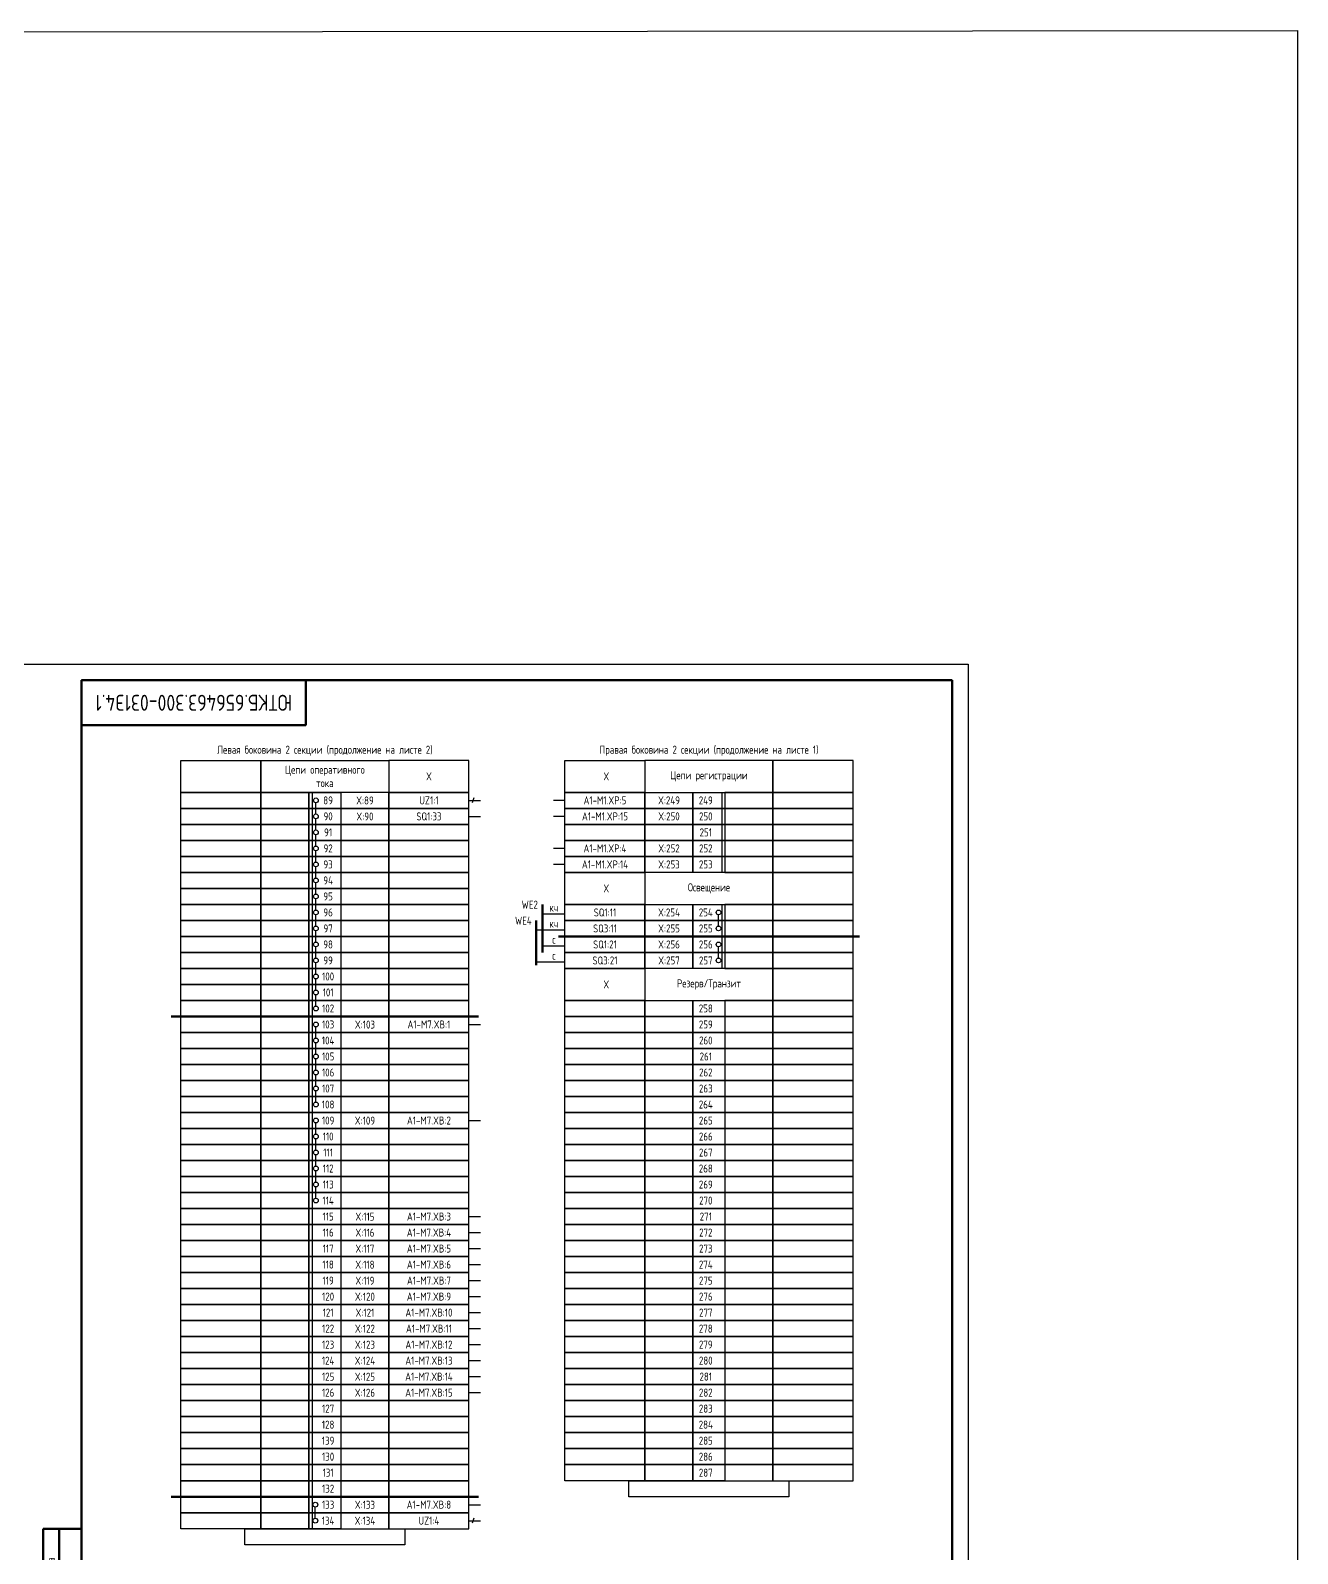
# Model space of a CAD drawing. Header units: millimetres. Extents: x -1043 to 5194, y -96 to 1568.
# Drawn here: x 4798 to 5193.9, y 142.2 to 618 of the extents above; entities that cross this region are included whole.
import ezdxf

# ---------------------------------------------------------------- set-up
doc = ezdxf.new("R2010")
doc.units = ezdxf.units.MM
doc.styles.add('Gost_type_A', font='GOST_A.TTF')

# ---------------------------------------------------------------- blocks, each defined once
blk = doc.blocks.new('Штамп левый нижний')
at = {"lineweight": 50}
for points in [[(-12, 145), (-7, 145), (-7, 110), (-12, 110)], [(-7, 145), (0, 145), (0, 110), (-7, 110)], [(-12, 110), (-7, 110), (-7, 85), (-12, 85)], [(-7, 110), (0, 110), (0, 85), (-7, 85)], [(-12, 85), (-7, 85), (-7, 60), (-12, 60)], [(-7, 85), (0, 85), (0, 60), (-7, 60)], [(-12, 60), (-7, 60), (-7, 25), (-12, 25)], [(-7, 60), (0, 60), (0, 25), (-7, 25)], [(-12, 25), (-7, 25), (-7, 0), (-12, 0)], [(-7, 25), (0, 25), (0, 0), (-7, 0)]]:
    blk.add_lwpolyline(points, close=True, dxfattribs=at)
at = {"char_height": 2.5, "attachment_point": 5, "rotation": 90, "style": 'Gost_type_A'}
for s, insert, width in [('Подп. и дата', (-9.5, 127.5), 35), ('Инв. № дубл.', (-9.5, 97.5), 25), ('Взам. инв. №', (-9.5, 72.5), 25), ('Подп. и дата', (-9.5, 42.5), 35), ('Инв. N подл.', (-9.5, 12.5), 25)]:
    blk.add_mtext(s, dxfattribs=dict(at, insert=insert, width=width))
blk = doc.blocks.new('Штамп угловой верхний')
at = {"lineweight": 50}
blk.add_lwpolyline([(0, 0), (70, 0), (70, -14), (0, -14)], close=True, dxfattribs=at)

msp = doc.modelspace()

# ---------------------------------------------------------------- linework, layer by layer
at = {"lineweight": -2}
for p, q in [((4887.18, 373.25), (4887.18, 376.75)), ((4887.18, 368.25), (4887.18, 371.75)), ((4887.18, 363.25), (4887.18, 366.75)), ((4887.18, 358.25), (4887.18, 361.75)), ((4887.18, 353.25), (4887.18, 356.75)), ((4887.18, 348.25), (4887.18, 351.75)), ((4887.18, 343.25), (4887.18, 346.75)), ((4887.18, 338.25), (4887.18, 341.75)), ((4887.18, 333.25), (4887.18, 336.75)), ((4887.18, 328.25), (4887.18, 331.75)), ((4887.18, 323.25), (4887.18, 326.75)), ((4887.18, 318.25), (4887.18, 321.75)), ((4887.18, 313.25), (4887.18, 316.75)), ((4887.18, 303.25), (4887.18, 306.75)), ((4887.18, 298.25), (4887.18, 301.75)), ((4887.18, 293.25), (4887.18, 296.75)), ((4887.18, 288.25), (4887.18, 291.75)), ((4887.18, 283.25), (4887.18, 286.75)), ((4887.18, 273.25), (4887.18, 276.75)), ((4887.18, 268.25), (4887.18, 271.75)), ((4887.18, 263.25), (4887.18, 266.75)), ((4887.18, 258.25), (4887.18, 261.75)), ((4887.18, 253.25), (4887.18, 256.75))]:
    msp.add_line(p, q, dxfattribs=at)
for p, q in [((4935, 377.5), (4938.62, 377.5)), ((4936.54, 378.31), (4935.96, 376.69)), ((4965, 377.5), (4961.38, 377.5)), ((5014, 380), (5014, 355)), ((4935, 372.5), (4938.62, 372.5)), ((4965, 372.5), (4961.38, 372.5)), ((4965, 362.5), (4961.38, 362.5)), ((4965, 357.5), (4961.38, 357.5)), ((5014, 345), (5014, 325)), ((4965, 342), (4958, 342)), ((5013, 338.25), (5013, 341.75)), ((4965, 337), (4956, 337)), ((4965, 332), (4958, 332)), ((5013, 328.25), (5013, 331.75)), ((4965, 327), (4956, 327)), ((4935, 307.5), (4938.62, 307.5)), ((4935, 277.5), (4938.62, 277.5)), ((4935, 247.5), (4938.62, 247.5)), ((4935, 242.5), (4938.62, 242.5)), ((4935, 237.5), (4938.62, 237.5)), ((4935, 232.5), (4938.62, 232.5)), ((4935, 227.5), (4938.62, 227.5)), ((4935, 222.5), (4938.62, 222.5)), ((4935, 217.5), (4938.62, 217.5)), ((4935, 212.5), (4938.62, 212.5)), ((4935, 207.5), (4938.62, 207.5)), ((4935, 202.5), (4938.62, 202.5)), ((4935, 197.5), (4938.62, 197.5)), ((4935, 192.5), (4938.62, 192.5)), ((4935, 157.5), (4938.62, 157.5)), ((4935, 152.5), (4938.62, 152.5)), ((4936.54, 153.31), (4935.96, 151.69))]:
    msp.add_line(p, q)
at = {"lineweight": 50}
for p, q in [((4958, 330), (4958, 345)), ((4956, 326), (4956, 340)), ((4963, 335), (5057, 335)), ((4842, 310), (4938, 310)), ((4842, 160), (4938, 160))]:
    msp.add_line(p, q, dxfattribs=at)
at = {"color": 7, "lineweight": -2}
msp.add_line((4887, 153.25), (4887, 156.75), dxfattribs=at)
for points in [[(-1042.57, 612), (5193.89, 618), (5193.89, -90), (-1042.57, -96)], [(5091, 420), (5091, 0), (4794, 0), (4794, 420)], [(4845, 390), (4870, 390), (4870, 380), (4845, 380)], [(4870, 390), (4910, 390), (4910, 380), (4870, 380)], [(4935, 390), (4910, 390), (4910, 380), (4935, 380)], [(4965, 390), (4990, 390), (4990, 380), (4965, 380)], [(5030, 390), (4990, 390), (4990, 380), (5030, 380)], [(5055, 390), (5030, 390), (5030, 380), (5055, 380)], [(4845, 380), (4870, 380), (4870, 375), (4845, 375)], [(4870, 380), (4885, 380), (4885, 375), (4870, 375)], [(4885, 380), (4895, 380), (4895, 375), (4885, 375)], [(4910, 380), (4895, 380), (4895, 375), (4910, 375)], [(4935, 380), (4910, 380), (4910, 375), (4935, 375)], [(4965, 380), (4990, 380), (4990, 375), (4965, 375)], [(4990, 380), (5005, 380), (5005, 375), (4990, 375)], [(5005, 380), (5015, 380), (5015, 375), (5005, 375)], [(5030, 380), (5015, 380), (5015, 375), (5030, 375)], [(5055, 380), (5030, 380), (5030, 375), (5055, 375)], [(4845, 375), (4870, 375), (4870, 370), (4845, 370)], [(4870, 375), (4885, 375), (4885, 370), (4870, 370)], [(4885, 375), (4895, 375), (4895, 370), (4885, 370)], [(4910, 375), (4895, 375), (4895, 370), (4910, 370)], [(4935, 375), (4910, 375), (4910, 370), (4935, 370)], [(4965, 375), (4990, 375), (4990, 370), (4965, 370)], [(4990, 375), (5005, 375), (5005, 370), (4990, 370)], [(5005, 375), (5015, 375), (5015, 370), (5005, 370)], [(5030, 375), (5015, 375), (5015, 370), (5030, 370)], [(5055, 375), (5030, 375), (5030, 370), (5055, 370)], [(4845, 370), (4870, 370), (4870, 365), (4845, 365)], [(4870, 370), (4885, 370), (4885, 365), (4870, 365)], [(4885, 370), (4895, 370), (4895, 365), (4885, 365)], [(4910, 370), (4895, 370), (4895, 365), (4910, 365)], [(4935, 370), (4910, 370), (4910, 365), (4935, 365)], [(4965, 370), (4990, 370), (4990, 365), (4965, 365)], [(4990, 370), (5005, 370), (5005, 365), (4990, 365)], [(5005, 370), (5015, 370), (5015, 365), (5005, 365)], [(5030, 370), (5015, 370), (5015, 365), (5030, 365)], [(5055, 370), (5030, 370), (5030, 365), (5055, 365)], [(4845, 365), (4870, 365), (4870, 360), (4845, 360)], [(4870, 365), (4885, 365), (4885, 360), (4870, 360)], [(4885, 365), (4895, 365), (4895, 360), (4885, 360)], [(4910, 365), (4895, 365), (4895, 360), (4910, 360)], [(4935, 365), (4910, 365), (4910, 360), (4935, 360)], [(4965, 365), (4990, 365), (4990, 360), (4965, 360)], [(4990, 365), (5005, 365), (5005, 360), (4990, 360)], [(5005, 365), (5015, 365), (5015, 360), (5005, 360)], [(5030, 365), (5015, 365), (5015, 360), (5030, 360)], [(5055, 365), (5030, 365), (5030, 360), (5055, 360)], [(4845, 360), (4870, 360), (4870, 355), (4845, 355)], [(4870, 360), (4885, 360), (4885, 355), (4870, 355)], [(4885, 360), (4895, 360), (4895, 355), (4885, 355)], [(4910, 360), (4895, 360), (4895, 355), (4910, 355)], [(4935, 360), (4910, 360), (4910, 355), (4935, 355)], [(4965, 360), (4990, 360), (4990, 355), (4965, 355)], [(4990, 360), (5005, 360), (5005, 355), (4990, 355)], [(5005, 360), (5015, 360), (5015, 355), (5005, 355)], [(5030, 360), (5015, 360), (5015, 355), (5030, 355)], [(5055, 360), (5030, 360), (5030, 355), (5055, 355)], [(4845, 355), (4870, 355), (4870, 350), (4845, 350)], [(4870, 355), (4885, 355), (4885, 350), (4870, 350)], [(4885, 355), (4895, 355), (4895, 350), (4885, 350)], [(4910, 355), (4895, 355), (4895, 350), (4910, 350)], [(4935, 355), (4910, 355), (4910, 350), (4935, 350)], [(4965, 355), (4990, 355), (4990, 345), (4965, 345)], [(5030, 355), (4990, 355), (4990, 345), (5030, 345)], [(5055, 355), (5030, 355), (5030, 345), (5055, 345)], [(4845, 350), (4870, 350), (4870, 345), (4845, 345)], [(4870, 350), (4885, 350), (4885, 345), (4870, 345)], [(4885, 350), (4895, 350), (4895, 345), (4885, 345)], [(4910, 350), (4895, 350), (4895, 345), (4910, 345)], [(4935, 350), (4910, 350), (4910, 345), (4935, 345)], [(4845, 345), (4870, 345), (4870, 340), (4845, 340)], [(4870, 345), (4885, 345), (4885, 340), (4870, 340)], [(4885, 345), (4895, 345), (4895, 340), (4885, 340)], [(4910, 345), (4895, 345), (4895, 340), (4910, 340)], [(4935, 345), (4910, 345), (4910, 340), (4935, 340)], [(4965, 345), (4990, 345), (4990, 340), (4965, 340)], [(4990, 345), (5005, 345), (5005, 340), (4990, 340)], [(5005, 345), (5015, 345), (5015, 340), (5005, 340)], [(5030, 345), (5015, 345), (5015, 340), (5030, 340)], [(5055, 345), (5030, 345), (5030, 340), (5055, 340)], [(4845, 340), (4870, 340), (4870, 335), (4845, 335)], [(4870, 340), (4885, 340), (4885, 335), (4870, 335)], [(4885, 340), (4895, 340), (4895, 335), (4885, 335)], [(4910, 340), (4895, 340), (4895, 335), (4910, 335)], [(4935, 340), (4910, 340), (4910, 335), (4935, 335)], [(4965, 340), (4990, 340), (4990, 335), (4965, 335)], [(4990, 340), (5005, 340), (5005, 335), (4990, 335)], [(5005, 340), (5015, 340), (5015, 335), (5005, 335)], [(5030, 340), (5015, 340), (5015, 335), (5030, 335)], [(5055, 340), (5030, 340), (5030, 335), (5055, 335)], [(4845, 335), (4870, 335), (4870, 330), (4845, 330)], [(4870, 335), (4885, 335), (4885, 330), (4870, 330)], [(4885, 335), (4895, 335), (4895, 330), (4885, 330)], [(4910, 335), (4895, 335), (4895, 330), (4910, 330)], [(4935, 335), (4910, 335), (4910, 330), (4935, 330)], [(4965, 335), (4990, 335), (4990, 330), (4965, 330)], [(4990, 335), (5005, 335), (5005, 330), (4990, 330)], [(5005, 335), (5015, 335), (5015, 330), (5005, 330)], [(5030, 335), (5015, 335), (5015, 330), (5030, 330)], [(5055, 335), (5030, 335), (5030, 330), (5055, 330)], [(4845, 330), (4870, 330), (4870, 325), (4845, 325)], [(4870, 330), (4885, 330), (4885, 325), (4870, 325)], [(4885, 330), (4895, 330), (4895, 325), (4885, 325)], [(4910, 330), (4895, 330), (4895, 325), (4910, 325)], [(4935, 330), (4910, 330), (4910, 325), (4935, 325)], [(4965, 330), (4990, 330), (4990, 325), (4965, 325)], [(4990, 330), (5005, 330), (5005, 325), (4990, 325)], [(5005, 330), (5015, 330), (5015, 325), (5005, 325)], [(5030, 330), (5015, 330), (5015, 325), (5030, 325)], [(5055, 330), (5030, 330), (5030, 325), (5055, 325)], [(4845, 325), (4870, 325), (4870, 320), (4845, 320)], [(4870, 325), (4885, 325), (4885, 320), (4870, 320)], [(4885, 325), (4895, 325), (4895, 320), (4885, 320)], [(4910, 325), (4895, 325), (4895, 320), (4910, 320)], [(4935, 325), (4910, 325), (4910, 320), (4935, 320)], [(4965, 325), (4990, 325), (4990, 315), (4965, 315)], [(5030, 325), (4990, 325), (4990, 315), (5030, 315)], [(5055, 325), (5030, 325), (5030, 315), (5055, 315)], [(4845, 320), (4870, 320), (4870, 315), (4845, 315)], [(4870, 320), (4885, 320), (4885, 315), (4870, 315)], [(4885, 320), (4895, 320), (4895, 315), (4885, 315)], [(4910, 320), (4895, 320), (4895, 315), (4910, 315)], [(4935, 320), (4910, 320), (4910, 315), (4935, 315)], [(4845, 315), (4870, 315), (4870, 310), (4845, 310)], [(4870, 315), (4885, 315), (4885, 310), (4870, 310)], [(4885, 315), (4895, 315), (4895, 310), (4885, 310)], [(4910, 315), (4895, 315), (4895, 310), (4910, 310)], [(4935, 315), (4910, 315), (4910, 310), (4935, 310)], [(4965, 315), (4990, 315), (4990, 310), (4965, 310)], [(4990, 315), (5005, 315), (5005, 310), (4990, 310)], [(5005, 315), (5015, 315), (5015, 310), (5005, 310)], [(5030, 315), (5015, 315), (5015, 310), (5030, 310)], [(5055, 315), (5030, 315), (5030, 310), (5055, 310)], [(4845, 310), (4870, 310), (4870, 305), (4845, 305)], [(4870, 310), (4885, 310), (4885, 305), (4870, 305)], [(4885, 310), (4895, 310), (4895, 305), (4885, 305)], [(4910, 310), (4895, 310), (4895, 305), (4910, 305)], [(4935, 310), (4910, 310), (4910, 305), (4935, 305)], [(4965, 310), (4990, 310), (4990, 305), (4965, 305)], [(4990, 310), (5005, 310), (5005, 305), (4990, 305)], [(5005, 310), (5015, 310), (5015, 305), (5005, 305)], [(5030, 310), (5015, 310), (5015, 305), (5030, 305)], [(5055, 310), (5030, 310), (5030, 305), (5055, 305)], [(4845, 305), (4870, 305), (4870, 300), (4845, 300)], [(4870, 305), (4885, 305), (4885, 300), (4870, 300)], [(4885, 305), (4895, 305), (4895, 300), (4885, 300)], [(4910, 305), (4895, 305), (4895, 300), (4910, 300)], [(4935, 305), (4910, 305), (4910, 300), (4935, 300)], [(4965, 305), (4990, 305), (4990, 300), (4965, 300)], [(4990, 305), (5005, 305), (5005, 300), (4990, 300)], [(5005, 305), (5015, 305), (5015, 300), (5005, 300)], [(5030, 305), (5015, 305), (5015, 300), (5030, 300)], [(5055, 305), (5030, 305), (5030, 300), (5055, 300)], [(4845, 300), (4870, 300), (4870, 295), (4845, 295)], [(4870, 300), (4885, 300), (4885, 295), (4870, 295)], [(4885, 300), (4895, 300), (4895, 295), (4885, 295)], [(4910, 300), (4895, 300), (4895, 295), (4910, 295)], [(4935, 300), (4910, 300), (4910, 295), (4935, 295)], [(4965, 300), (4990, 300), (4990, 295), (4965, 295)], [(4990, 300), (5005, 300), (5005, 295), (4990, 295)], [(5005, 300), (5015, 300), (5015, 295), (5005, 295)], [(5030, 300), (5015, 300), (5015, 295), (5030, 295)], [(5055, 300), (5030, 300), (5030, 295), (5055, 295)], [(4845, 295), (4870, 295), (4870, 290), (4845, 290)], [(4870, 295), (4885, 295), (4885, 290), (4870, 290)], [(4885, 295), (4895, 295), (4895, 290), (4885, 290)], [(4910, 295), (4895, 295), (4895, 290), (4910, 290)], [(4935, 295), (4910, 295), (4910, 290), (4935, 290)], [(4965, 295), (4990, 295), (4990, 290), (4965, 290)], [(4990, 295), (5005, 295), (5005, 290), (4990, 290)], [(5005, 295), (5015, 295), (5015, 290), (5005, 290)], [(5030, 295), (5015, 295), (5015, 290), (5030, 290)], [(5055, 295), (5030, 295), (5030, 290), (5055, 290)], [(4845, 290), (4870, 290), (4870, 285), (4845, 285)], [(4870, 290), (4885, 290), (4885, 285), (4870, 285)], [(4885, 290), (4895, 290), (4895, 285), (4885, 285)], [(4910, 290), (4895, 290), (4895, 285), (4910, 285)], [(4935, 290), (4910, 290), (4910, 285), (4935, 285)], [(4965, 290), (4990, 290), (4990, 285), (4965, 285)], [(4990, 290), (5005, 290), (5005, 285), (4990, 285)], [(5005, 290), (5015, 290), (5015, 285), (5005, 285)], [(5030, 290), (5015, 290), (5015, 285), (5030, 285)], [(5055, 290), (5030, 290), (5030, 285), (5055, 285)], [(4845, 285), (4870, 285), (4870, 280), (4845, 280)], [(4870, 285), (4885, 285), (4885, 280), (4870, 280)], [(4885, 285), (4895, 285), (4895, 280), (4885, 280)], [(4910, 285), (4895, 285), (4895, 280), (4910, 280)], [(4935, 285), (4910, 285), (4910, 280), (4935, 280)], [(4965, 285), (4990, 285), (4990, 280), (4965, 280)], [(4990, 285), (5005, 285), (5005, 280), (4990, 280)], [(5005, 285), (5015, 285), (5015, 280), (5005, 280)], [(5030, 285), (5015, 285), (5015, 280), (5030, 280)], [(5055, 285), (5030, 285), (5030, 280), (5055, 280)], [(4845, 280), (4870, 280), (4870, 275), (4845, 275)], [(4870, 280), (4885, 280), (4885, 275), (4870, 275)], [(4885, 280), (4895, 280), (4895, 275), (4885, 275)], [(4910, 280), (4895, 280), (4895, 275), (4910, 275)], [(4935, 280), (4910, 280), (4910, 275), (4935, 275)], [(4965, 280), (4990, 280), (4990, 275), (4965, 275)], [(4990, 280), (5005, 280), (5005, 275), (4990, 275)], [(5005, 280), (5015, 280), (5015, 275), (5005, 275)], [(5030, 280), (5015, 280), (5015, 275), (5030, 275)], [(5055, 280), (5030, 280), (5030, 275), (5055, 275)], [(4845, 275), (4870, 275), (4870, 270), (4845, 270)], [(4870, 275), (4885, 275), (4885, 270), (4870, 270)], [(4885, 275), (4895, 275), (4895, 270), (4885, 270)], [(4910, 275), (4895, 275), (4895, 270), (4910, 270)], [(4935, 275), (4910, 275), (4910, 270), (4935, 270)], [(4965, 275), (4990, 275), (4990, 270), (4965, 270)], [(4990, 275), (5005, 275), (5005, 270), (4990, 270)], [(5005, 275), (5015, 275), (5015, 270), (5005, 270)], [(5030, 275), (5015, 275), (5015, 270), (5030, 270)], [(5055, 275), (5030, 275), (5030, 270), (5055, 270)], [(4845, 270), (4870, 270), (4870, 265), (4845, 265)], [(4870, 270), (4885, 270), (4885, 265), (4870, 265)], [(4885, 270), (4895, 270), (4895, 265), (4885, 265)], [(4910, 270), (4895, 270), (4895, 265), (4910, 265)], [(4935, 270), (4910, 270), (4910, 265), (4935, 265)], [(4965, 270), (4990, 270), (4990, 265), (4965, 265)], [(4990, 270), (5005, 270), (5005, 265), (4990, 265)], [(5005, 270), (5015, 270), (5015, 265), (5005, 265)], [(5030, 270), (5015, 270), (5015, 265), (5030, 265)], [(5055, 270), (5030, 270), (5030, 265), (5055, 265)], [(4845, 265), (4870, 265), (4870, 260), (4845, 260)], [(4870, 265), (4885, 265), (4885, 260), (4870, 260)], [(4885, 265), (4895, 265), (4895, 260), (4885, 260)], [(4910, 265), (4895, 265), (4895, 260), (4910, 260)], [(4935, 265), (4910, 265), (4910, 260), (4935, 260)], [(4965, 265), (4990, 265), (4990, 260), (4965, 260)], [(4990, 265), (5005, 265), (5005, 260), (4990, 260)], [(5005, 265), (5015, 265), (5015, 260), (5005, 260)], [(5030, 265), (5015, 265), (5015, 260), (5030, 260)], [(5055, 265), (5030, 265), (5030, 260), (5055, 260)], [(4845, 260), (4870, 260), (4870, 255), (4845, 255)], [(4870, 260), (4885, 260), (4885, 255), (4870, 255)], [(4885, 260), (4895, 260), (4895, 255), (4885, 255)], [(4910, 260), (4895, 260), (4895, 255), (4910, 255)], [(4935, 260), (4910, 260), (4910, 255), (4935, 255)], [(4965, 260), (4990, 260), (4990, 255), (4965, 255)], [(4990, 260), (5005, 260), (5005, 255), (4990, 255)], [(5005, 260), (5015, 260), (5015, 255), (5005, 255)], [(5030, 260), (5015, 260), (5015, 255), (5030, 255)], [(5055, 260), (5030, 260), (5030, 255), (5055, 255)], [(4845, 255), (4870, 255), (4870, 250), (4845, 250)], [(4870, 255), (4885, 255), (4885, 250), (4870, 250)], [(4885, 255), (4895, 255), (4895, 250), (4885, 250)], [(4910, 255), (4895, 255), (4895, 250), (4910, 250)], [(4935, 255), (4910, 255), (4910, 250), (4935, 250)], [(4965, 255), (4990, 255), (4990, 250), (4965, 250)], [(4990, 255), (5005, 255), (5005, 250), (4990, 250)], [(5005, 255), (5015, 255), (5015, 250), (5005, 250)], [(5030, 255), (5015, 255), (5015, 250), (5030, 250)], [(5055, 255), (5030, 255), (5030, 250), (5055, 250)], [(4845, 250), (4870, 250), (4870, 245), (4845, 245)], [(4870, 250), (4885, 250), (4885, 245), (4870, 245)], [(4885, 250), (4895, 250), (4895, 245), (4885, 245)], [(4910, 250), (4895, 250), (4895, 245), (4910, 245)], [(4935, 250), (4910, 250), (4910, 245), (4935, 245)], [(4965, 250), (4990, 250), (4990, 245), (4965, 245)], [(4990, 250), (5005, 250), (5005, 245), (4990, 245)], [(5005, 250), (5015, 250), (5015, 245), (5005, 245)], [(5030, 250), (5015, 250), (5015, 245), (5030, 245)], [(5055, 250), (5030, 250), (5030, 245), (5055, 245)], [(4845, 245), (4870, 245), (4870, 240), (4845, 240)], [(4870, 245), (4885, 245), (4885, 240), (4870, 240)], [(4885, 245), (4895, 245), (4895, 240), (4885, 240)], [(4910, 245), (4895, 245), (4895, 240), (4910, 240)], [(4935, 245), (4910, 245), (4910, 240), (4935, 240)], [(4965, 245), (4990, 245), (4990, 240), (4965, 240)], [(4990, 245), (5005, 245), (5005, 240), (4990, 240)], [(5005, 245), (5015, 245), (5015, 240), (5005, 240)], [(5030, 245), (5015, 245), (5015, 240), (5030, 240)], [(5055, 245), (5030, 245), (5030, 240), (5055, 240)], [(4845, 240), (4870, 240), (4870, 235), (4845, 235)], [(4870, 240), (4885, 240), (4885, 235), (4870, 235)], [(4885, 240), (4895, 240), (4895, 235), (4885, 235)], [(4910, 240), (4895, 240), (4895, 235), (4910, 235)], [(4935, 240), (4910, 240), (4910, 235), (4935, 235)], [(4965, 240), (4990, 240), (4990, 235), (4965, 235)], [(4990, 240), (5005, 240), (5005, 235), (4990, 235)], [(5005, 240), (5015, 240), (5015, 235), (5005, 235)], [(5030, 240), (5015, 240), (5015, 235), (5030, 235)], [(5055, 240), (5030, 240), (5030, 235), (5055, 235)], [(4845, 235), (4870, 235), (4870, 230), (4845, 230)], [(4870, 235), (4885, 235), (4885, 230), (4870, 230)], [(4885, 235), (4895, 235), (4895, 230), (4885, 230)], [(4910, 235), (4895, 235), (4895, 230), (4910, 230)], [(4935, 235), (4910, 235), (4910, 230), (4935, 230)], [(4965, 235), (4990, 235), (4990, 230), (4965, 230)], [(4990, 235), (5005, 235), (5005, 230), (4990, 230)], [(5005, 235), (5015, 235), (5015, 230), (5005, 230)], [(5030, 235), (5015, 235), (5015, 230), (5030, 230)], [(5055, 235), (5030, 235), (5030, 230), (5055, 230)], [(4845, 230), (4870, 230), (4870, 225), (4845, 225)], [(4870, 230), (4885, 230), (4885, 225), (4870, 225)], [(4885, 230), (4895, 230), (4895, 225), (4885, 225)], [(4910, 230), (4895, 230), (4895, 225), (4910, 225)], [(4935, 230), (4910, 230), (4910, 225), (4935, 225)], [(4965, 230), (4990, 230), (4990, 225), (4965, 225)], [(4990, 230), (5005, 230), (5005, 225), (4990, 225)], [(5005, 230), (5015, 230), (5015, 225), (5005, 225)], [(5030, 230), (5015, 230), (5015, 225), (5030, 225)], [(5055, 230), (5030, 230), (5030, 225), (5055, 225)], [(4845, 225), (4870, 225), (4870, 220), (4845, 220)], [(4870, 225), (4885, 225), (4885, 220), (4870, 220)], [(4885, 225), (4895, 225), (4895, 220), (4885, 220)], [(4910, 225), (4895, 225), (4895, 220), (4910, 220)], [(4935, 225), (4910, 225), (4910, 220), (4935, 220)], [(4965, 225), (4990, 225), (4990, 220), (4965, 220)], [(4990, 225), (5005, 225), (5005, 220), (4990, 220)], [(5005, 225), (5015, 225), (5015, 220), (5005, 220)], [(5030, 225), (5015, 225), (5015, 220), (5030, 220)], [(5055, 225), (5030, 225), (5030, 220), (5055, 220)], [(4845, 220), (4870, 220), (4870, 215), (4845, 215)], [(4870, 220), (4885, 220), (4885, 215), (4870, 215)], [(4885, 220), (4895, 220), (4895, 215), (4885, 215)], [(4910, 220), (4895, 220), (4895, 215), (4910, 215)], [(4935, 220), (4910, 220), (4910, 215), (4935, 215)], [(4965, 220), (4990, 220), (4990, 215), (4965, 215)], [(4990, 220), (5005, 220), (5005, 215), (4990, 215)], [(5005, 220), (5015, 220), (5015, 215), (5005, 215)], [(5030, 220), (5015, 220), (5015, 215), (5030, 215)], [(5055, 220), (5030, 220), (5030, 215), (5055, 215)], [(4845, 215), (4870, 215), (4870, 210), (4845, 210)], [(4870, 215), (4885, 215), (4885, 210), (4870, 210)], [(4885, 215), (4895, 215), (4895, 210), (4885, 210)], [(4910, 215), (4895, 215), (4895, 210), (4910, 210)], [(4935, 215), (4910, 215), (4910, 210), (4935, 210)], [(4965, 215), (4990, 215), (4990, 210), (4965, 210)], [(4990, 215), (5005, 215), (5005, 210), (4990, 210)], [(5005, 215), (5015, 215), (5015, 210), (5005, 210)], [(5030, 215), (5015, 215), (5015, 210), (5030, 210)], [(5055, 215), (5030, 215), (5030, 210), (5055, 210)], [(4845, 210), (4870, 210), (4870, 205), (4845, 205)], [(4870, 210), (4885, 210), (4885, 205), (4870, 205)], [(4885, 210), (4895, 210), (4895, 205), (4885, 205)], [(4910, 210), (4895, 210), (4895, 205), (4910, 205)], [(4935, 210), (4910, 210), (4910, 205), (4935, 205)], [(4965, 210), (4990, 210), (4990, 205), (4965, 205)], [(4990, 210), (5005, 210), (5005, 205), (4990, 205)], [(5005, 210), (5015, 210), (5015, 205), (5005, 205)], [(5030, 210), (5015, 210), (5015, 205), (5030, 205)], [(5055, 210), (5030, 210), (5030, 205), (5055, 205)], [(4845, 205), (4870, 205), (4870, 200), (4845, 200)], [(4870, 205), (4885, 205), (4885, 200), (4870, 200)], [(4885, 205), (4895, 205), (4895, 200), (4885, 200)], [(4910, 205), (4895, 205), (4895, 200), (4910, 200)], [(4935, 205), (4910, 205), (4910, 200), (4935, 200)], [(4965, 205), (4990, 205), (4990, 200), (4965, 200)], [(4990, 205), (5005, 205), (5005, 200), (4990, 200)], [(5005, 205), (5015, 205), (5015, 200), (5005, 200)], [(5030, 205), (5015, 205), (5015, 200), (5030, 200)], [(5055, 205), (5030, 205), (5030, 200), (5055, 200)], [(4845, 200), (4870, 200), (4870, 195), (4845, 195)], [(4870, 200), (4885, 200), (4885, 195), (4870, 195)], [(4885, 200), (4895, 200), (4895, 195), (4885, 195)], [(4910, 200), (4895, 200), (4895, 195), (4910, 195)], [(4935, 200), (4910, 200), (4910, 195), (4935, 195)], [(4965, 200), (4990, 200), (4990, 195), (4965, 195)], [(4990, 200), (5005, 200), (5005, 195), (4990, 195)], [(5005, 200), (5015, 200), (5015, 195), (5005, 195)], [(5030, 200), (5015, 200), (5015, 195), (5030, 195)], [(5055, 200), (5030, 200), (5030, 195), (5055, 195)], [(4845, 195), (4870, 195), (4870, 190), (4845, 190)], [(4870, 195), (4885, 195), (4885, 190), (4870, 190)], [(4885, 195), (4895, 195), (4895, 190), (4885, 190)], [(4910, 195), (4895, 195), (4895, 190), (4910, 190)], [(4935, 195), (4910, 195), (4910, 190), (4935, 190)], [(4965, 195), (4990, 195), (4990, 190), (4965, 190)], [(4990, 195), (5005, 195), (5005, 190), (4990, 190)], [(5005, 195), (5015, 195), (5015, 190), (5005, 190)], [(5030, 195), (5015, 195), (5015, 190), (5030, 190)], [(5055, 195), (5030, 195), (5030, 190), (5055, 190)], [(4845, 190), (4870, 190), (4870, 185), (4845, 185)], [(4870, 190), (4885, 190), (4885, 185), (4870, 185)], [(4885, 190), (4895, 190), (4895, 185), (4885, 185)], [(4910, 190), (4895, 190), (4895, 185), (4910, 185)], [(4935, 190), (4910, 190), (4910, 185), (4935, 185)], [(4965, 190), (4990, 190), (4990, 185), (4965, 185)], [(4990, 190), (5005, 190), (5005, 185), (4990, 185)], [(5005, 190), (5015, 190), (5015, 185), (5005, 185)], [(5030, 190), (5015, 190), (5015, 185), (5030, 185)], [(5055, 190), (5030, 190), (5030, 185), (5055, 185)], [(4845, 185), (4870, 185), (4870, 180), (4845, 180)], [(4870, 185), (4885, 185), (4885, 180), (4870, 180)], [(4885, 185), (4895, 185), (4895, 180), (4885, 180)], [(4910, 185), (4895, 185), (4895, 180), (4910, 180)], [(4935, 185), (4910, 185), (4910, 180), (4935, 180)], [(4965, 185), (4990, 185), (4990, 180), (4965, 180)], [(4990, 185), (5005, 185), (5005, 180), (4990, 180)], [(5005, 185), (5015, 185), (5015, 180), (5005, 180)], [(5030, 185), (5015, 185), (5015, 180), (5030, 180)], [(5055, 185), (5030, 185), (5030, 180), (5055, 180)], [(4845, 180), (4870, 180), (4870, 175), (4845, 175)], [(4870, 180), (4885, 180), (4885, 175), (4870, 175)], [(4885, 180), (4895, 180), (4895, 175), (4885, 175)], [(4910, 180), (4895, 180), (4895, 175), (4910, 175)], [(4935, 180), (4910, 180), (4910, 175), (4935, 175)], [(4965, 180), (4990, 180), (4990, 175), (4965, 175)], [(4990, 180), (5005, 180), (5005, 175), (4990, 175)], [(5005, 180), (5015, 180), (5015, 175), (5005, 175)], [(5030, 180), (5015, 180), (5015, 175), (5030, 175)], [(5055, 180), (5030, 180), (5030, 175), (5055, 175)], [(4845, 175), (4870, 175), (4870, 170), (4845, 170)], [(4870, 175), (4885, 175), (4885, 170), (4870, 170)], [(4885, 175), (4895, 175), (4895, 170), (4885, 170)], [(4910, 175), (4895, 175), (4895, 170), (4910, 170)], [(4935, 175), (4910, 175), (4910, 170), (4935, 170)], [(4965, 175), (4990, 175), (4990, 170), (4965, 170)], [(4990, 175), (5005, 175), (5005, 170), (4990, 170)], [(5005, 175), (5015, 175), (5015, 170), (5005, 170)], [(5030, 175), (5015, 175), (5015, 170), (5030, 170)], [(5055, 175), (5030, 175), (5030, 170), (5055, 170)], [(4845, 170), (4870, 170), (4870, 165), (4845, 165)], [(4870, 170), (4885, 170), (4885, 165), (4870, 165)], [(4885, 170), (4895, 170), (4895, 165), (4885, 165)], [(4910, 170), (4895, 170), (4895, 165), (4910, 165)], [(4935, 170), (4910, 170), (4910, 165), (4935, 165)], [(4965, 170), (4990, 170), (4990, 165), (4965, 165)], [(4990, 170), (5005, 170), (5005, 165), (4990, 165)], [(5005, 170), (5015, 170), (5015, 165), (5005, 165)], [(5030, 170), (5015, 170), (5015, 165), (5030, 165)], [(5055, 170), (5030, 170), (5030, 165), (5055, 165)], [(4845, 165), (4870, 165), (4870, 160), (4845, 160)], [(4870, 165), (4885, 165), (4885, 160), (4870, 160)], [(4885, 165), (4895, 165), (4895, 160), (4885, 160)], [(4910, 165), (4895, 165), (4895, 160), (4910, 160)], [(4935, 165), (4910, 165), (4910, 160), (4935, 160)], [(4985, 165), (5035, 165), (5035, 160), (4985, 160)], [(4845, 160), (4870, 160), (4870, 155), (4845, 155)], [(4870, 160), (4885, 160), (4885, 155), (4870, 155)], [(4885, 160), (4895, 160), (4895, 155), (4885, 155)], [(4910, 160), (4895, 160), (4895, 155), (4910, 155)], [(4935, 160), (4910, 160), (4910, 155), (4935, 155)], [(4845, 155), (4870, 155), (4870, 150), (4845, 150)], [(4870, 155), (4885, 155), (4885, 150), (4870, 150)], [(4885, 155), (4895, 155), (4895, 150), (4885, 150)], [(4910, 155), (4895, 155), (4895, 150), (4910, 150)], [(4935, 155), (4910, 155), (4910, 150), (4935, 150)], [(4865, 150), (4915, 150), (4915, 145), (4865, 145)]]:
    msp.add_lwpolyline(points, close=True)
at = {"lineweight": 50}
msp.add_lwpolyline([(5086, 415), (5086, 5), (4814, 5), (4814, 415)], close=True, dxfattribs=at)
for points in [[(4886, 380), (4886, 290)], [(4886, 290), (4886, 150)]]:
    msp.add_lwpolyline(points)
at = {"lineweight": -2}
for centre in [(4887.18, 377.5), (4887.18, 372.5), (4887.18, 372.5), (4887.18, 367.5), (4887.18, 367.5), (4887.18, 362.5), (4887.18, 357.5), (4887.18, 352.5), (4887.18, 352.5), (4887.18, 347.5), (4887.18, 347.5), (4887.18, 342.5), (4887.18, 342.5), (4887.18, 337.5), (4887.18, 332.5), (4887.18, 327.5), (4887.18, 322.5), (4887.18, 317.5), (4887.18, 312.5), (4887.18, 307.5), (4887.18, 302.5), (4887.18, 302.5), (4887.18, 297.5), (4887.18, 297.5), (4887.18, 292.5), (4887.18, 287.5), (4887.18, 282.5), (4887.18, 282.5), (4887.18, 277.5), (4887.18, 272.5), (4887.18, 272.5), (4887.18, 267.5), (4887.18, 267.5), (4887.18, 262.5), (4887.18, 257.5), (4887.18, 252.5), (4887.18, 252.5)]:
    msp.add_circle(centre, 0.75, dxfattribs=at)
for centre in [(5013, 342.5), (5013, 337.5), (5013, 332.5), (5013, 327.5)]:
    msp.add_circle(centre, 0.75)
at = {"color": 7, "lineweight": -2}
for centre in [(4887, 157.5), (4887, 152.5)]:
    msp.add_circle(centre, 0.75, dxfattribs=at)

# ---------------------------------------------------------------- block references
for name, p in [('Штамп угловой верхний', (4814, 415)), ('Штамп левый нижний', (4814, 5))]:
    msp.add_blockref(name, p)

# ---------------------------------------------------------------- texts
at = {"insert": (4849, 408), "char_height": 5, "width": 70, "attachment_point": 5, "rotation": 180, "style": 'Gost_type_A'}
msp.add_mtext('ЮТКБ.656463.300-031Э4.1', dxfattribs=at)
at = {"char_height": 2.5, "attachment_point": 5, "style": 'Gost_type_A'}
for s, insert, width in [('Левая боковина 2 секции (продолжение на листе 2)', (4890, 393), 90), ('Правая боковина 2 секции (продолжение на листе 1)', (5010, 393), 90), ('Цепи оперативного \\Pтока ', (4890, 385), 40), ('X', (4922.5, 385), 25), ('X', (4977.91, 385), 25), ('Цепи регистрации', (5010, 385), 40), ('A1-M1.XP:5', (4977.5, 377.5), 25), ('SQ1:33', (4922.5, 372.5), 25), ('A1-M1.XP:15', (4977.5, 372.5), 25), ('A1-M1.XP:4', (4977.5, 362.5), 25), ('A1-M1.XP:14', (4977.5, 357.5), 25), ('X', (4977.91, 350), 25), ('WE2', (4954, 344.93), 7), ('кч', (4961.5, 344), 7), ('SQ1:11', (4977.5, 342.5), 25), ('WE4', (4952, 339.93), 7), ('кч', (4961.5, 339), 7), ('SQ3:11', (4977.5, 337.5), 25), ('с', (4961.5, 334), 7), ('SQ1:21', (4977.5, 332.5), 25), ('с', (4961.5, 329), 7), ('SQ3:21', (4977.5, 327.5), 25), ('X', (4977.91, 320), 25), ('Резерв/Транзит', (5010, 320), 40), ('A1-М7.XB:1', (4922.5, 307.5), 25), ('A1-М7.XB:2', (4922.5, 277.5), 25), ('A1-M7.XВ:3', (4922.5, 247.5), 25), ('A1-M7.XВ:4', (4922.5, 242.5), 25), ('A1-M7.XВ:5', (4922.5, 237.5), 25), ('A1-M7.XВ:6', (4922.5, 232.5), 25), ('A1-M7.XВ:7', (4922.5, 227.5), 25), ('A1-M7.XВ:9', (4922.5, 222.5), 25), ('A1-M7.XВ:10', (4922.5, 217.5), 25), ('A1-M7.XВ:11', (4922.5, 212.5), 25), ('A1-M7.XВ:12', (4922.5, 207.5), 25), ('A1-M7.XВ:13', (4922.5, 202.5), 25), ('A1-M7.XВ:14', (4922.5, 197.5), 25), ('A1-M7.XВ:15', (4922.5, 192.5), 25), ('A1-М7.XB:8', (4922.5, 157.5), 25)]:
    msp.add_mtext(s, dxfattribs=dict(at, insert=insert, width=width))
at = {"ltscale": 10, "char_height": 2.5, "attachment_point": 5, "style": 'Gost_type_A'}
for s, insert, width in [('89', (4891, 377.5), 8), ('X:89', (4902.5, 377.47), 15), ('X:249', (4997.5, 377.5), 15), ('249', (5009, 377.5), 8), ('90', (4891, 372.5), 8), ('X:90', (4902.5, 372.47), 15), ('X:250', (4997.5, 372.5), 15), ('250', (5009, 372.5), 8), ('91', (4891, 367.5), 8), ('251', (5009, 367.5), 8), ('92', (4891, 362.5), 8), ('X:252', (4997.5, 362.5), 15), ('252', (5009, 362.5), 8), ('93', (4891, 357.5), 8), ('X:253', (4997.5, 357.5), 15), ('253', (5009, 357.5), 8), ('94', (4891, 352.5), 8), ('95', (4891, 347.5), 8), ('96', (4891, 342.5), 8), ('X:254', (4997.5, 342.5), 15), ('254', (5009, 342.5), 8), ('97', (4891, 337.5), 8), ('X:255', (4997.5, 337.5), 15), ('255', (5009, 337.5), 8), ('98', (4891, 332.5), 8), ('X:256', (4997.5, 332.5), 15), ('256', (5009, 332.5), 8), ('99', (4891, 327.5), 8), ('X:257', (4997.5, 327.5), 15), ('257', (5009, 327.5), 8), ('100', (4891, 322.5), 8), ('101', (4891, 317.5), 8), ('102', (4891, 312.5), 8), ('258', (5009, 312.5), 8), ('103', (4891, 307.5), 8), ('X:103', (4902.5, 307.47), 15), ('259', (5009, 307.5), 8), ('104', (4891, 302.5), 8), ('260', (5009, 302.5), 5.3926), ('105', (4891, 297.5), 8), ('261', (5009, 297.5), 8), ('106', (4891, 292.5), 8), ('262', (5009, 292.5), 8), ('107', (4891, 287.5), 8), ('263', (5009, 287.5), 8), ('108', (4891, 282.5), 8), ('264', (5009, 282.5), 8), ('109', (4891, 277.5), 8), ('X:109', (4902.5, 277.47), 15), ('265', (5009, 277.5), 8), ('110', (4891, 272.5), 8), ('266', (5009, 272.5), 8), ('111', (4891, 267.5), 8), ('267', (5009, 267.5), 8), ('112', (4891, 262.5), 8), ('268', (5009, 262.5), 8), ('113', (4891, 257.5), 8), ('269', (5009, 257.5), 8), ('114', (4891, 252.5), 8), ('270', (5009, 252.5), 8), ('115', (4891, 247.5), 8), ('X:115', (4902.5, 247.47), 15), ('271', (5009, 247.5), 8), ('116', (4891, 242.5), 8), ('X:116', (4902.5, 242.47), 15), ('272', (5009, 242.5), 8), ('117', (4891, 237.5), 8), ('X:117', (4902.5, 237.47), 15), ('273', (5009, 237.5), 8), ('118', (4891, 232.5), 8), ('X:118', (4902.5, 232.47), 15), ('274', (5009, 232.5), 8), ('119', (4891, 227.5), 8), ('X:119', (4902.5, 227.47), 15), ('275', (5009, 227.5), 8), ('120', (4891, 222.5), 8), ('X:120', (4902.5, 222.47), 15), ('276', (5009, 222.5), 8), ('121', (4891, 217.5), 8), ('X:121', (4902.5, 217.47), 15), ('277', (5009, 217.5), 8), ('122', (4891, 212.5), 8), ('X:122', (4902.5, 212.47), 15), ('278', (5009, 212.5), 8), ('123', (4891, 207.5), 8), ('X:123', (4902.5, 207.47), 15), ('279', (5009, 207.5), 8), ('124', (4891, 202.5), 8), ('X:124', (4902.5, 202.47), 15), ('280', (5009, 202.5), 8), ('125', (4891, 197.5), 8), ('X:125', (4902.5, 197.47), 15), ('281', (5009, 197.5), 8), ('126', (4891, 192.5), 8), ('X:126', (4902.5, 192.47), 15), ('282', (5009, 192.5), 8), ('127', (4891, 187.5), 8), ('283', (5009, 187.5), 8), ('128', (4891, 182.5), 8), ('284', (5009, 182.5), 8), ('139', (4891, 177.5), 8), ('285', (5009, 177.5), 8), ('130', (4891, 172.5), 8), ('286', (5009, 172.5), 8), ('131', (4891, 167.5), 8), ('287', (5009, 167.5), 8), ('132', (4891, 162.5), 8), ('133', (4891, 157.5), 8), ('X:133', (4902.5, 157.47), 15), ('134', (4891, 152.5), 8), ('X:134', (4902.5, 152.47), 15)]:
    msp.add_mtext(s, dxfattribs=dict(at, insert=insert, width=width))
at = {"color": 0, "char_height": 2.5, "attachment_point": 5, "style": 'Gost_type_A'}
for s, insert, width in [('UZ1:1', (4922.5, 377.5), 25), ('Освещение', (5010, 350), 40), ('UZ1:4', (4922.5, 152.5), 25)]:
    msp.add_mtext(s, dxfattribs=dict(at, insert=insert, width=width))

doc.saveas('drawing.dxf')
